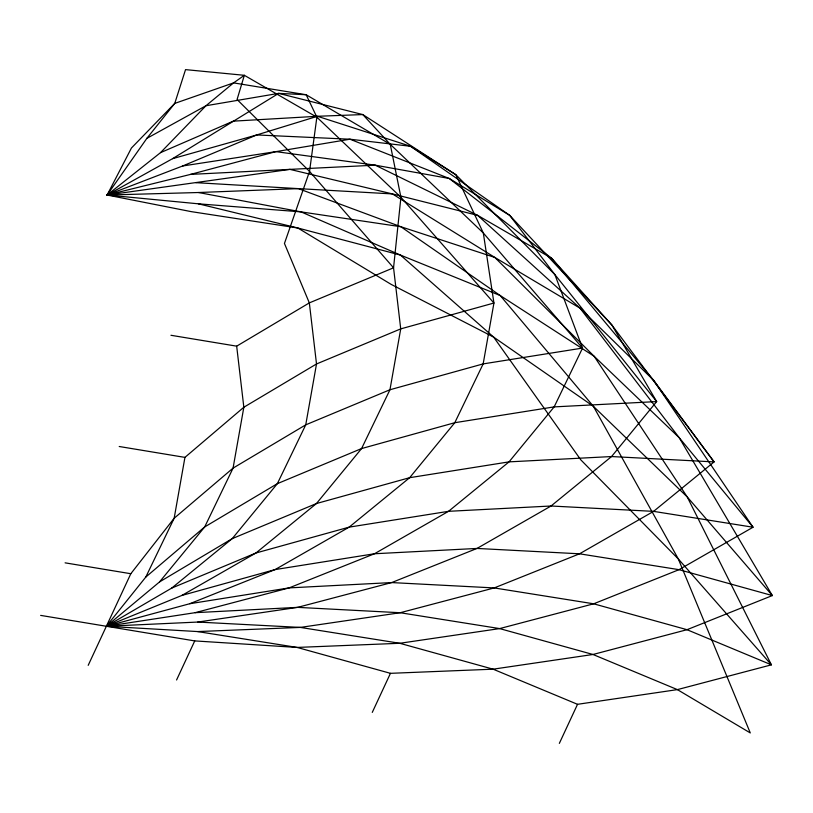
<?xml version="1.0" encoding="UTF-8"?>
<svg xmlns="http://www.w3.org/2000/svg" width="813" height="813" viewBox="0 0 813 813"><rect width="100%" height="100%" fill="white"/><g stroke="black" fill="none" stroke-linecap="round" stroke-linejoin="round"><path stroke-width="1.22" d="M197.65 631.569L297.111 647.433L390.453 673.327L493.125 669.18L592.992 654.485L687.015 629.699L772.35 595.563L679.241 437.74L580.004 308.157L477.648 215.354L392.384 193.911L298.391 188.626L198.524 192.518L107.113 195.029L182.681 165.974L275.912 151.635L375.24 165.171L477.648 215.354L551.56 258.219L611.843 324.966L714.099 461.906L611.559 456.55L509.04 461.865L409.661 477.688L316.45 503.532L232.233 538.633L159.561 581.905L106.371 626.274L189.785 603.713L275.119 569.578L349.163 527.139L409.661 477.688L454.792 422.709L483.166 363.899L493.938 303.025L400.921 197.295L316.867 117.184L244.347 75.304L185.537 69.623L174.754 103.403L131.442 148.007L107.113 195.029L190.547 174.399L289.916 169.378L392.384 193.911L494.822 257.436L594.12 356.257L687.229 496.936L771.415 664.831L677.392 689.617L577.525 704.312L493.125 669.18L399.783 643.286L300.322 627.412L197.783 622.057L106.371 626.274L171.726 588.084L255.943 552.992L349.163 527.139L448.532 511.316L551.051 506.001L653.591 511.367L753.051 527.231L653.693 380.372L580.004 308.157L494.822 257.436L400.88 226.736L301.044 211.878L198.392 203.819L107.113 195.029L146.868 138.352L205.974 105.731L278.666 93.373L362.801 114.572L455.819 174.683L483.318 232.985L493.938 303.025L400.728 328.879L316.511 363.97L243.839 407.242L184.937 457.384L174.165 518.257L145.791 577.067L106.371 626.274L197.65 631.569L300.322 627.412L400.189 612.728L494.223 587.931L579.547 553.805L653.591 511.367L714.099 461.906L653.693 380.372L551.56 258.219L449.254 178.484L349.986 139.216L256.756 134.948L172.559 158.677L107.113 195.029L191.116 211.614L297.832 227.996L400.453 255.079L500.229 295.556L594.12 356.257L679.241 437.74L753.051 527.231L679.007 569.669L593.673 603.805L499.649 628.591L399.783 643.286L297.111 647.433L194.744 640.908L40.65 615.39M88.19 665.339L130.812 573.724L174.165 518.257L233.067 468.115L305.739 424.843L389.955 389.752L483.166 363.899L582.545 348.076L554.862 274.581L509.7 215.343L410.565 146.279L317.476 116.279L233.26 121.157L160.496 152.661L107.113 195.029L289.916 169.378L375.24 165.171L449.254 178.484L509.7 215.343L611.843 324.966L656.68 401.581L611.559 456.55L551.051 506.001L477.007 548.44L391.673 582.575L297.649 607.362L197.783 622.057M176.573 679.983L194.744 640.908M372.273 712.391L390.453 673.327M559.344 743.377L577.525 704.312M146.868 138.352L174.754 103.403L233.595 82.885L244.347 75.304L237.071 99.511L309.54 171.401L393.553 267.802L400.728 328.879L389.955 389.752L361.582 448.563L316.45 503.532L255.943 552.992L181.899 595.431L106.371 626.274L195.13 612.677L297.649 607.362L400.189 612.728L499.649 628.591L592.992 654.485L677.392 689.617L750.277 732.93L678.327 558.978L593.388 406.317L500.229 295.556L400.88 226.736L298.391 188.626L195.882 182.671M159.561 581.905L204.693 526.936L233.067 468.115L243.839 407.242L236.674 346.165L309.336 302.893L393.553 267.802L400.921 197.295L390.26 144.328L362.801 114.572L317.476 116.279L256.756 134.948L182.681 165.974M160.496 152.661L205.974 105.731L233.595 82.885L306.166 94.745L390.26 144.328L483.318 232.985L582.545 348.076L554.161 406.886L509.04 461.865L448.532 511.316L374.488 553.755L289.154 587.89L195.13 612.677M145.791 577.067L204.693 526.936L277.355 483.664L361.582 448.563L454.792 422.709L554.161 406.886L656.68 401.581L554.862 274.581L455.819 174.683L410.565 146.279L349.986 139.216L275.912 151.635L190.547 174.399M171.726 588.084L232.233 538.633L277.355 483.664L305.739 424.843L316.511 363.97L309.336 302.893L284.448 243.463L309.54 171.401L316.867 117.184L306.166 94.745L278.666 93.373L172.559 158.677M181.899 595.431L275.119 569.578L374.488 553.755L477.007 548.44L579.547 553.805L679.007 569.669L772.35 595.563L687.229 496.936L593.388 406.317L493.674 337.131L400.453 255.079L301.044 211.878L198.524 192.518M189.785 603.713L289.154 587.89L391.673 582.575L494.223 587.931L593.673 603.805L687.015 629.699L771.415 664.831L678.327 558.978L580.817 459.863L493.674 337.131L391.114 284.357L297.832 227.996L198.392 203.819M170.954 335.281L236.674 346.165M119.216 446.5L184.937 457.384M65.091 562.84L130.812 573.724"/></g></svg>
